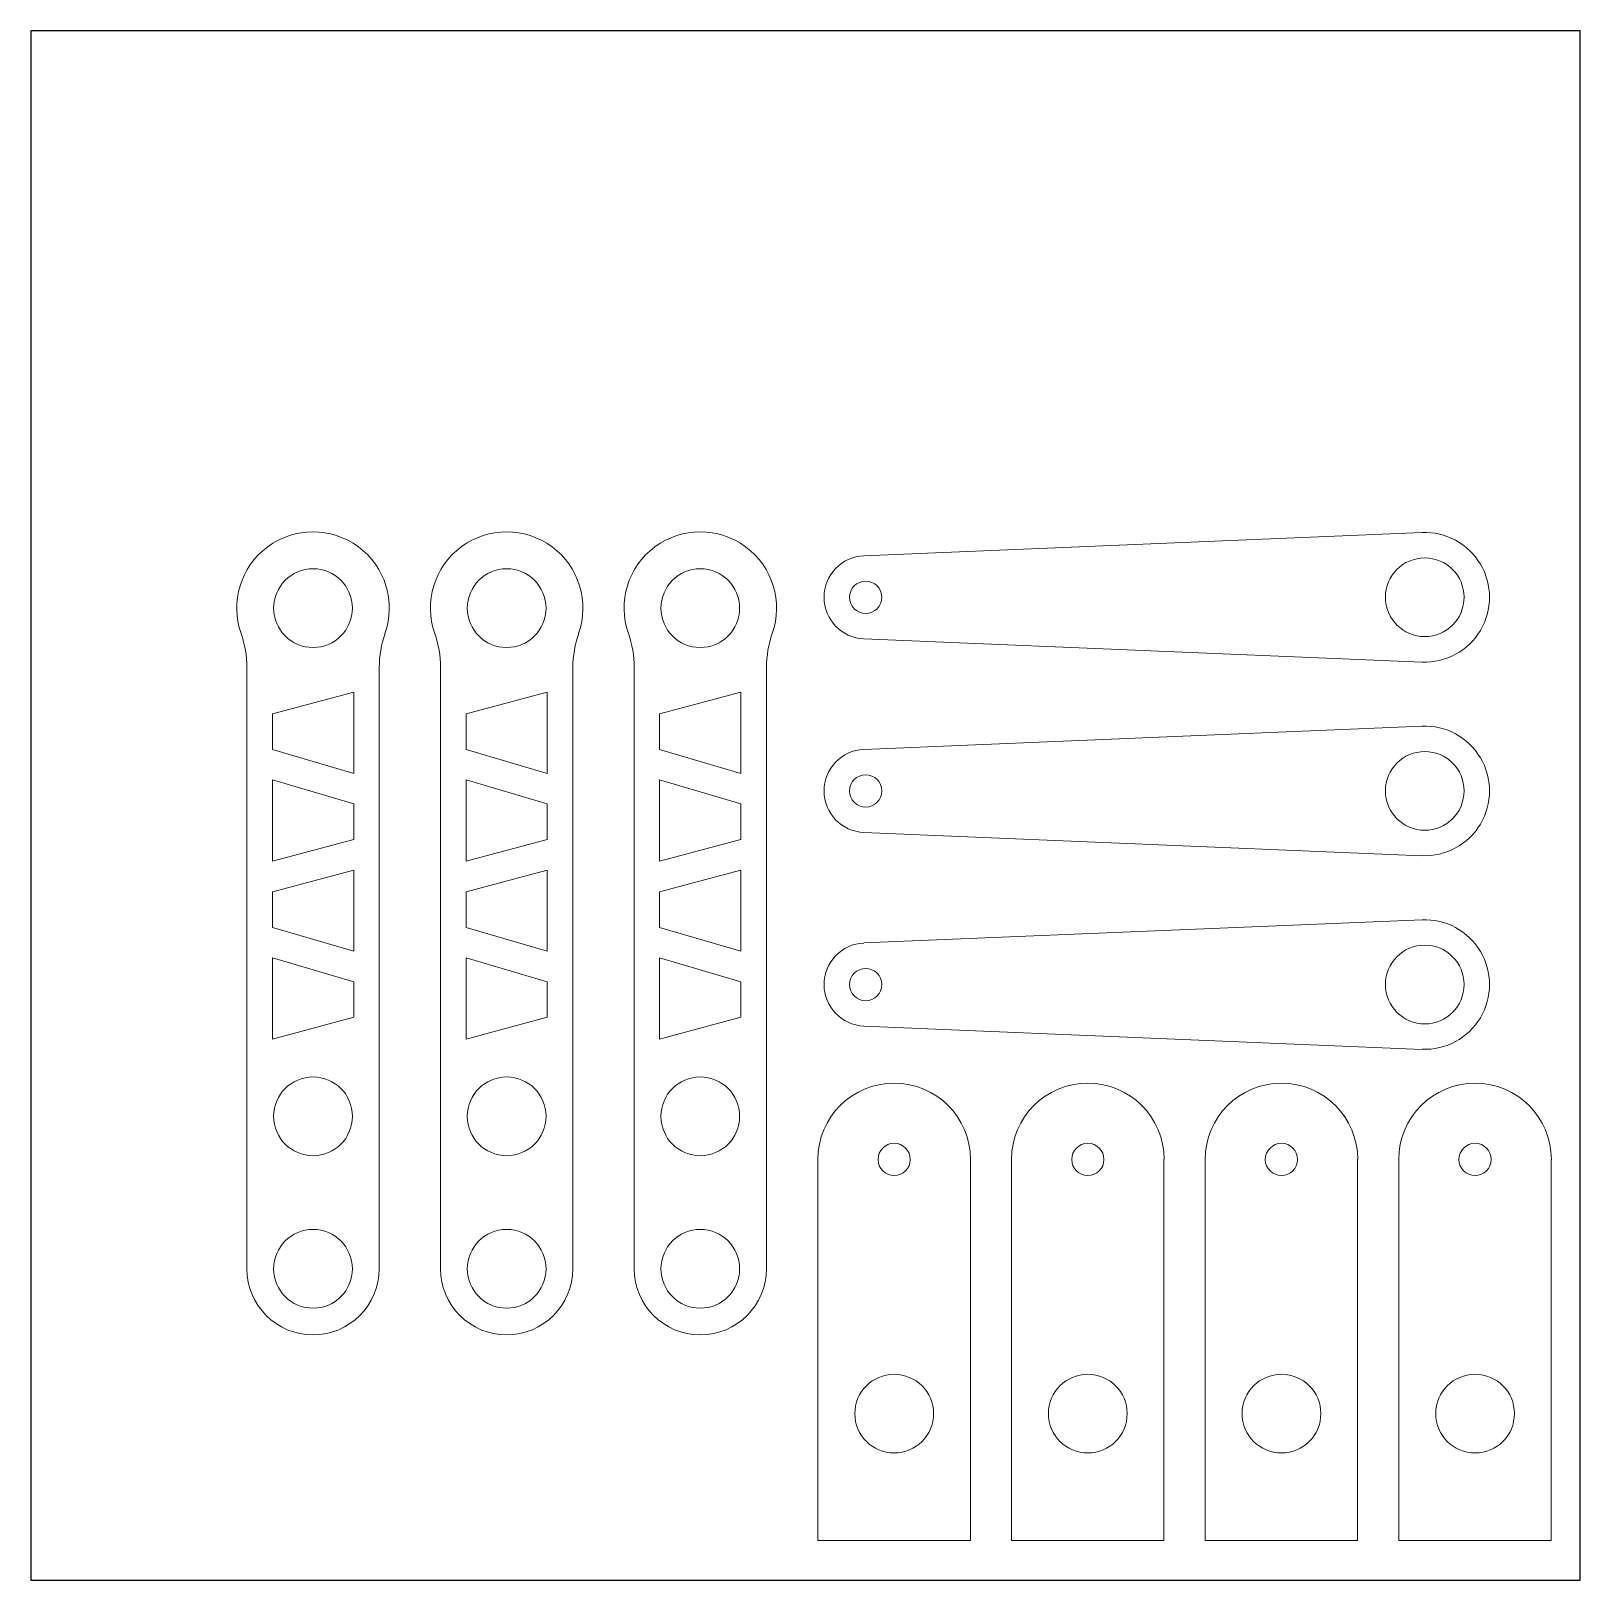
# Model space of a CAD drawing. Header units: inches. Extents: x 0 to 12, y 0 to 12.
import ezdxf

# ---------------------------------------------------------------- set-up
doc = ezdxf.new("R2010")
doc.units = ezdxf.units.IN
for name, color, linetype in [('1212', 7, 'Continuous'), ('IN', 209, 'Continuous'), ('OUT', 30, 'Continuous')]:
    doc.layers.add(name, color=color, linetype=linetype)

msp = doc.modelspace()

# ---------------------------------------------------------------- linework, layer by layer
at = {"layer": '1212'}
msp.add_lwpolyline([(0, 0), (12, 0), (12, 12), (0, 12)], close=True, dxfattribs=at)
at = {"layer": 'IN', "linetype": 'Continuous', "lineweight": 15}
for p, q in [((1.87, 6.71), (2.5, 6.878)), ((2.5, 6.878), (2.5, 6.249)), ((3.37, 6.71), (4, 6.878)), ((4, 6.878), (4, 6.249)), ((4.87, 6.71), (5.5, 6.878)), ((5.5, 6.878), (5.5, 6.249)), ((1.87, 6.434), (1.87, 6.71)), ((3.37, 6.434), (3.37, 6.71)), ((4.87, 6.434), (4.87, 6.71)), ((2.5, 6.249), (1.87, 6.434)), ((4, 6.249), (3.37, 6.434)), ((5.5, 6.249), (4.87, 6.434)), ((1.87, 6.198), (2.5, 6.012)), ((1.87, 5.568), (1.87, 6.198)), ((3.37, 6.198), (4, 6.012)), ((3.37, 5.568), (3.37, 6.198)), ((4.87, 6.198), (5.5, 6.012)), ((4.87, 5.568), (4.87, 6.198)), ((2.5, 6.012), (2.5, 5.737)), ((4, 6.012), (4, 5.737)), ((5.5, 6.012), (5.5, 5.737)), ((2.5, 5.737), (1.87, 5.568)), ((4, 5.737), (3.37, 5.568)), ((5.5, 5.737), (4.87, 5.568)), ((1.87, 5.332), (2.5, 5.5)), ((2.5, 5.5), (2.5, 4.871)), ((3.37, 5.332), (4, 5.5)), ((4, 5.5), (4, 4.871)), ((4.87, 5.332), (5.5, 5.5)), ((5.5, 5.5), (5.5, 4.871)), ((1.87, 5.056), (1.87, 5.332)), ((3.37, 5.056), (3.37, 5.332)), ((4.87, 5.056), (4.87, 5.332)), ((2.5, 4.871), (1.87, 5.056)), ((4, 4.871), (3.37, 5.056)), ((5.5, 4.871), (4.87, 5.056)), ((1.87, 4.82), (2.5, 4.634)), ((1.87, 4.19), (1.87, 4.82)), ((3.37, 4.82), (4, 4.634)), ((3.37, 4.19), (3.37, 4.82)), ((4.87, 4.82), (5.5, 4.634)), ((4.87, 4.19), (4.87, 4.82)), ((2.5, 4.634), (2.5, 4.359)), ((4, 4.634), (4, 4.359)), ((5.5, 4.634), (5.5, 4.359)), ((2.5, 4.359), (1.87, 4.19)), ((4, 4.359), (3.37, 4.19)), ((5.5, 4.359), (4.87, 4.19))]:
    msp.add_line(p, q, dxfattribs=at)
for centre, radius in [((2.185, 7.529), 0.305), ((3.685, 7.529), 0.305), ((5.185, 7.529), 0.305), ((10.797, 7.613), 0.305), ((6.466, 7.613), 0.125), ((10.797, 6.113), 0.305), ((6.466, 6.113), 0.125), ((10.797, 4.613), 0.305), ((6.466, 4.613), 0.125), ((2.185, 3.592), 0.305), ((3.685, 3.592), 0.305), ((5.185, 3.592), 0.305), ((6.687, 3.258), 0.125), ((8.187, 3.258), 0.125), ((9.687, 3.258), 0.125), ((11.187, 3.258), 0.125), ((2.185, 2.411), 0.305), ((3.685, 2.411), 0.305), ((5.185, 2.411), 0.305), ((6.687, 1.289), 0.305), ((8.187, 1.289), 0.305), ((9.687, 1.289), 0.305), ((11.187, 1.289), 0.305)]:
    msp.add_circle(centre, radius, dxfattribs=at)
at = {"layer": 'OUT', "linetype": 'Continuous', "lineweight": 15}
for p, q in [((10.776, 8.114), (6.453, 7.935)), ((6.453, 7.291), (10.776, 7.111)), ((1.673, 2.411), (1.673, 7.07)), ((2.697, 7.07), (2.697, 2.411)), ((3.173, 2.411), (3.173, 7.07)), ((4.197, 7.07), (4.197, 2.411)), ((4.673, 2.411), (4.673, 7.07)), ((5.697, 7.07), (5.697, 2.411)), ((10.776, 6.614), (6.453, 6.435)), ((6.453, 5.791), (10.776, 5.611)), ((10.776, 5.114), (6.453, 4.935)), ((6.453, 4.291), (10.776, 4.111)), ((6.096, 3.258), (6.096, 0.305)), ((7.277, 0.305), (7.277, 3.258)), ((7.596, 3.258), (7.596, 0.305)), ((8.777, 0.305), (8.777, 3.258)), ((9.096, 3.258), (9.096, 0.305)), ((10.277, 0.305), (10.277, 3.258)), ((10.596, 3.258), (10.596, 0.305)), ((11.777, 0.305), (11.777, 3.258)), ((6.096, 0.305), (7.277, 0.305)), ((7.596, 0.305), (8.777, 0.305)), ((9.096, 0.305), (10.277, 0.305)), ((10.596, 0.305), (11.777, 0.305))]:
    msp.add_line(p, q, dxfattribs=at)
for centre, radius, start, end in [((2.185, 7.529), 0.591, 340.537, 199.463), ((3.685, 7.529), 0.591, 340.537, 199.463), ((5.185, 7.529), 0.591, 340.537, 199.463), ((10.797, 7.613), 0.502, 267.6163, 92.3837), ((6.466, 7.613), 0.322, 92.3837, 267.6163), ((0.886, 7.07), 0.787, 0, 19.463), ((3.485, 7.07), 0.787, 160.537, 180), ((2.386, 7.07), 0.787, 0, 19.463), ((4.985, 7.07), 0.787, 160.537, 180), ((3.886, 7.07), 0.787, 0, 19.463), ((6.485, 7.07), 0.787, 160.537, 180), ((10.797, 6.113), 0.502, 267.6163, 92.3837), ((6.466, 6.113), 0.322, 92.3837, 267.6163), ((10.797, 4.613), 0.502, 267.6163, 92.3837), ((6.466, 4.613), 0.322, 92.3837, 267.6163), ((6.687, 3.258), 0.591, 0, 180), ((8.187, 3.258), 0.591, 0, 180), ((9.687, 3.258), 0.591, 0, 180), ((11.187, 3.258), 0.591, 0, 180), ((2.185, 2.411), 0.512, 180, 0), ((3.685, 2.411), 0.512, 180, 0), ((5.185, 2.411), 0.512, 180, 0)]:
    msp.add_arc(centre, radius, start, end, dxfattribs=at)

doc.saveas('drawing.dxf')
